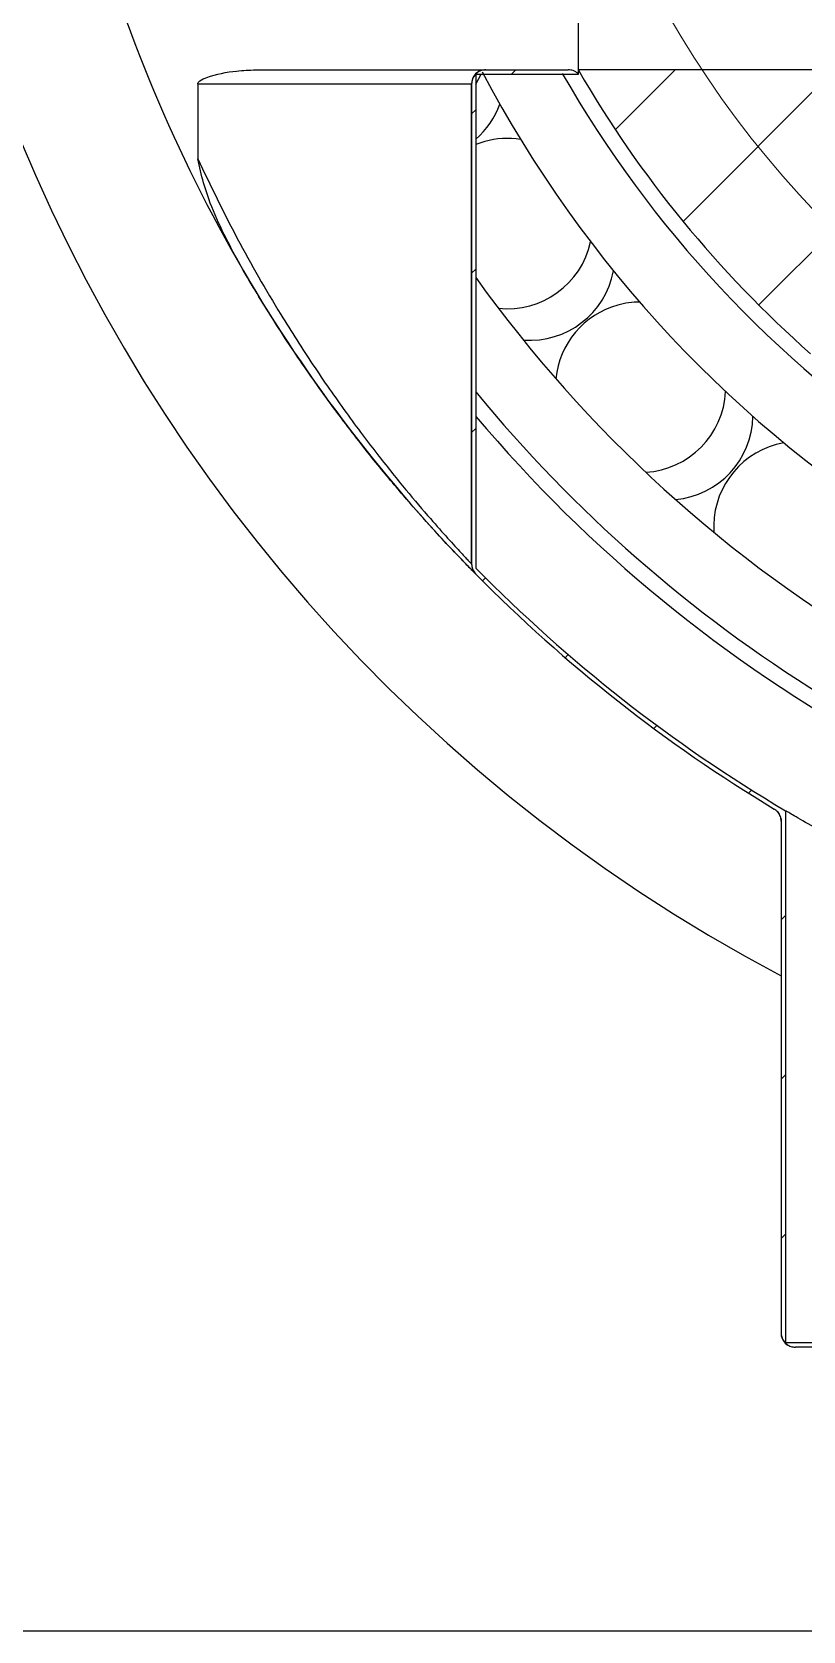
# Model space of a CAD drawing. Header units: millimetres. Extents: x -48 to 1187, y 2 to 839.
# Drawn here: x 91.29 to 113.01, y 338.42 to 383.49 of the extents above; entities that cross this region are included whole.
import ezdxf

# ---------------------------------------------------------------- set-up
doc = ezdxf.new("R2010")
doc.units = ezdxf.units.MM

# ---------------------------------------------------------------- blocks, each defined once
blk = doc.blocks.new('SW_HATCH_1')
at = {"color": 0, "linetype": 'Continuous', "lineweight": 18}
for p, q in [((-50.492, 7.88), (-50.372, 8)), ((-47.569, 6.313), (-45.882, 8)), ((-45.662, 3.729), (-41.391, 8)), ((-51.616, 6.755), (-51.496, 6.875)), ((-43.529, 1.373), (-38.166, 6.736)), ((-51.616, 2.265), (-51.496, 2.385)), ((-51.616, -2.225), (-51.496, -2.105)), ((-51.307, -6.406), (-51.222, -6.321)), ((-48.979, -8.568), (-48.894, -8.483)), ((-46.483, -10.562), (-46.398, -10.477)), ((-43.816, -12.385), (-43.729, -12.298)), ((-42.896, -15.955), (-42.776, -15.835)), ((-42.896, -20.445), (-42.776, -20.325)), ((-42.896, -24.935), (-42.776, -24.815))]:
    blk.add_line(p, q, dxfattribs=at)

msp = doc.modelspace()

# ---------------------------------------------------------------- linework, layer by layer
at = {"color": 7, "linetype": 'Continuous', "lineweight": 25}
for p, q in [((106.679578, 398.417612), (106.679578, 382.299202)), ((97.595582, 382.419202), (104.073289, 382.419202)), ((103.797322, 382.013216), (103.944772, 382.299202)), ((103.797322, 382.299202), (106.684851, 382.299202)), ((103.797322, 382.299202), (103.797322, 368.375297)), ((104.077359, 382.419202), (106.399148, 382.419202)), ((106.679576, 382.419202), (106.680389, 382.419202)), ((106.679576, 382.419202), (106.680389, 382.417794)), ((106.680389, 382.419202), (106.680389, 382.417794)), ((106.680389, 382.419202), (106.684843, 382.419202)), ((106.680389, 382.417794), (106.684843, 382.410084)), ((106.684843, 382.419202), (106.684843, 382.410084)), ((115.77901, 382.419202), (106.684843, 382.419202)), ((103.673289, 382.019202), (95.960547, 382.019202)), ((95.960547, 382.019202), (95.960547, 379.907025)), ((103.673289, 368.494094), (103.673289, 382.019202)), ((103.677306, 382.019202), (103.673289, 382.019202)), ((103.677306, 382.019202), (103.677306, 368.490077)), ((104.045175, 380.399809), (103.797322, 380.316573)), ((112.475593, 371.904791), (112.256887, 371.85525)), ((103.673289, 368.494094), (103.677306, 368.490077)), ((112.51803, 361.538221), (112.51803, 346.539202)), ((112.392389, 361.246632), (112.39239, 346.819202)), ((112.397999, 361.24319), (112.397999, 346.819202)), ((112.39239, 346.819202), (112.397999, 346.819202)), ((118.520162, 346.539202), (112.51803, 346.539202)), ((117.999916, 346.419202), (112.798103, 346.419202)), ((182.392389, 338.419203), (86.392389, 338.419203))]:
    msp.add_line(p, q, dxfattribs=at)
at = {"color": 7, "linetype": 'Continuous', "lineweight": 18}
msp.add_circle((134.392389, 398.419203), 29.029052, dxfattribs=at)
at = {"color": 7, "linetype": 'Continuous', "lineweight": 25}
for centre, radius, start, end in [((134.392389, 398.419203), 47, 154.8349682, 242.0899321), ((134.392389, 398.419203), 43, 180.0021191, 210.2569022), ((104.073289, 382.019202), 0.4, 90.0000004, 180.0000004), ((134.392389, 398.419203), 34.4, 207.8274764, 238.4491008), ((134.392389, 398.419203), 32.44, 209.7591922, 236.2982027), ((134.392389, 398.419203), 32, 210.0188537, 228.5903783), ((102.216978, 382.271667), 2.4, 311.1837911, 339.9003935), ((104.684164, 378.086436), 2.4, 81.1381661, 105.4409704), ((104.684164, 378.086436), 2.4, 263.9862135, 347.6385114), ((134.392389, 398.419203), 43, 210.2569022, 224.6330889), ((134.392389, 398.419203), 37.6, 215.5411148, 239.8879426), ((105.313606, 377.195999), 2.4, 265.7217798, 349.3740777), ((108.436009, 373.473936), 2.4, 90.6118503, 105.4409704), ((108.436009, 373.473936), 2.4, 105.4409704, 174.2641483), ((134.392389, 398.419203), 39.56, 219.3412589, 238.2033417), ((108.436009, 373.473936), 2.4, 273.4598977, 357.1121956), ((134.392389, 398.419203), 40, 220.1039773, 241.2702028), ((109.203427, 372.699246), 2.4, 275.195464, 358.8477619), ((112.895876, 369.541877), 2.4, 105.4409704, 183.7378325), ((104.073289, 368.494094), 0.4, 180.0000004, 224.6252961), ((134.392389, 398.419203), 43, 224.6330889, 238.9355415), ((134.392389, 398.419203), 42.88, 224.4792394, 239.3275345), ((112.79239, 346.819202), 0.4, 180.0000004, 270.0000004)]:
    msp.add_arc(centre, radius, start, end, dxfattribs=at)
for points, knots in [([(95.960547, 382.019202), (95.961494, 382.027293), (95.963683, 382.046008), (95.985354, 382.079312), (96.064374, 382.145393), (96.420021, 382.286185), (96.949774, 382.391237), (97.415329, 382.411397), (97.595582, 382.419202)], [0, 0, 0, 0, 0.013996002, 0.032377254, 0.066968458, 0.191574763, 0.686993855, 1, 1, 1, 1]), ([(104.077359, 382.419202), (104.0761, 382.419198), (104.030064, 382.419056), (103.938664, 382.402542), (103.819679, 382.335154), (103.740774, 382.244673), (103.689997, 382.137952), (103.677324, 382.064288), (103.677306, 382.019363), (103.677306, 382.019202)], [0, 0, 0, 0, 0.006034995, 0.220761176, 0.435486654, 0.650194141, 0.784581794, 0.99922725, 1, 1, 1, 1]), ([(106.684851, 382.299202), (106.660836, 382.320523), (106.61576, 382.360542), (106.520001, 382.405507), (106.445883, 382.419092), (106.400125, 382.4192), (106.399148, 382.419202)], [0, 0, 0, 0, 0.302174069, 0.567180342, 0.990760432, 1, 1, 1, 1]), ([(97.250072, 376.752447), (97.122072, 376.986295), (96.685474, 377.783929), (96.203349, 378.829876), (96.011153, 379.682523), (95.960547, 379.907025)], [0, 0, 0, 0, 0.234050079, 0.798324822, 1, 1, 1, 1]), ([(95.960547, 379.907025), (96.324096, 379.154634), (97.050933, 377.650389), (98.163374, 375.720124), (99.204743, 374.090954), (100.138059, 372.749135), (101.025868, 371.566662), (101.835637, 370.562858), (102.496678, 369.786357), (103.020778, 369.197639), (103.38748, 368.798254), (103.620723, 368.549348), (103.655769, 368.512518), (103.673289, 368.494107)], [0, 0, 0, 0, 0.138917436, 0.277735833, 0.374386501, 0.471234892, 0.567612756, 0.651042383, 0.734365139, 0.803669217, 0.872906521, 0.936465687, 1, 1, 1, 1]), ([(103.788602, 368.213107), (103.77023, 368.231607), (103.733479, 368.268615), (103.488007, 368.519652), (103.101962, 368.922538), (102.550638, 369.516007), (101.85448, 370.299515), (101.00279, 371.311288), (100.067819, 372.503775), (99.085645, 373.858975), (98.133537, 375.2766), (97.540698, 376.26695), (97.250072, 376.752447)], [0, 0, 0, 0, 0.07873646, 0.15750154, 0.242982519, 0.328540788, 0.430868902, 0.533322307, 0.650814044, 0.768882178, 0.886699642, 1, 1, 1, 1]), ([(103.677306, 368.490077), (103.681753, 368.445155), (103.690647, 368.35531), (103.743513, 368.262247), (103.783287, 368.219155), (103.792711, 368.208945)], [0, 0, 0, 0, 0.432804805, 0.865606711, 1, 1, 1, 1]), ([(112.397999, 361.24319), (112.393479, 361.28803), (112.384439, 361.377708), (112.315802, 361.501677), (112.242056, 361.557412), (112.2043, 361.585947)], [0, 0, 0, 0, 0.327970701, 0.655938111, 1, 1, 1, 1]), ([(112.287389, 361.511128), (112.291463, 361.507091), (112.301217, 361.497427), (112.334761, 361.455457), (112.374484, 361.375186), (112.400106, 361.297949), (112.393823, 361.250981), (112.393041, 361.245137)], [0, 0, 0, 0, 0.16755711, 0.401159995, 0.643299144, 0.955618795, 1, 1, 1, 1]), ([(115.192389, 360.08386), (115.012186, 360.172879), (114.413188, 360.468779), (113.661784, 360.880767), (112.963402, 361.273993), (112.566277, 361.509842), (112.545131, 361.52224), (112.535778, 361.527724)], [0, 0, 0, 0, 0.101833772, 0.338496542, 0.576044604, 0.812484277, 1, 1, 1, 1]), ([(112.397999, 361.24319), (112.39171, 361.247042), (112.38466, 361.251359), (112.394268, 361.245483), (112.395305, 361.244849)], [0, 0, 0, 0, 0.892138717, 1, 1, 1, 1]), ([(112.397999, 346.819202), (112.398024, 346.816014), (112.398396, 346.768073), (112.41669, 346.675109), (112.477306, 346.571618), (112.562457, 346.48997), (112.666598, 346.431597), (112.754836, 346.423281), (112.798103, 346.419202)], [0, 0, 0, 0, 0.015286836, 0.229869935, 0.444454533, 0.578698825, 0.793414875, 1, 1, 1, 1])]:
    msp.add_open_spline(points, degree=3, knots=knots, dxfattribs=at)

# ---------------------------------------------------------------- block references
at = {"color": 7, "linetype": 'Continuous', "lineweight": 18}
msp.add_blockref('SW_HATCH_1', (155.29367, 374.419203), dxfattribs=at)

doc.saveas('drawing.dxf')
